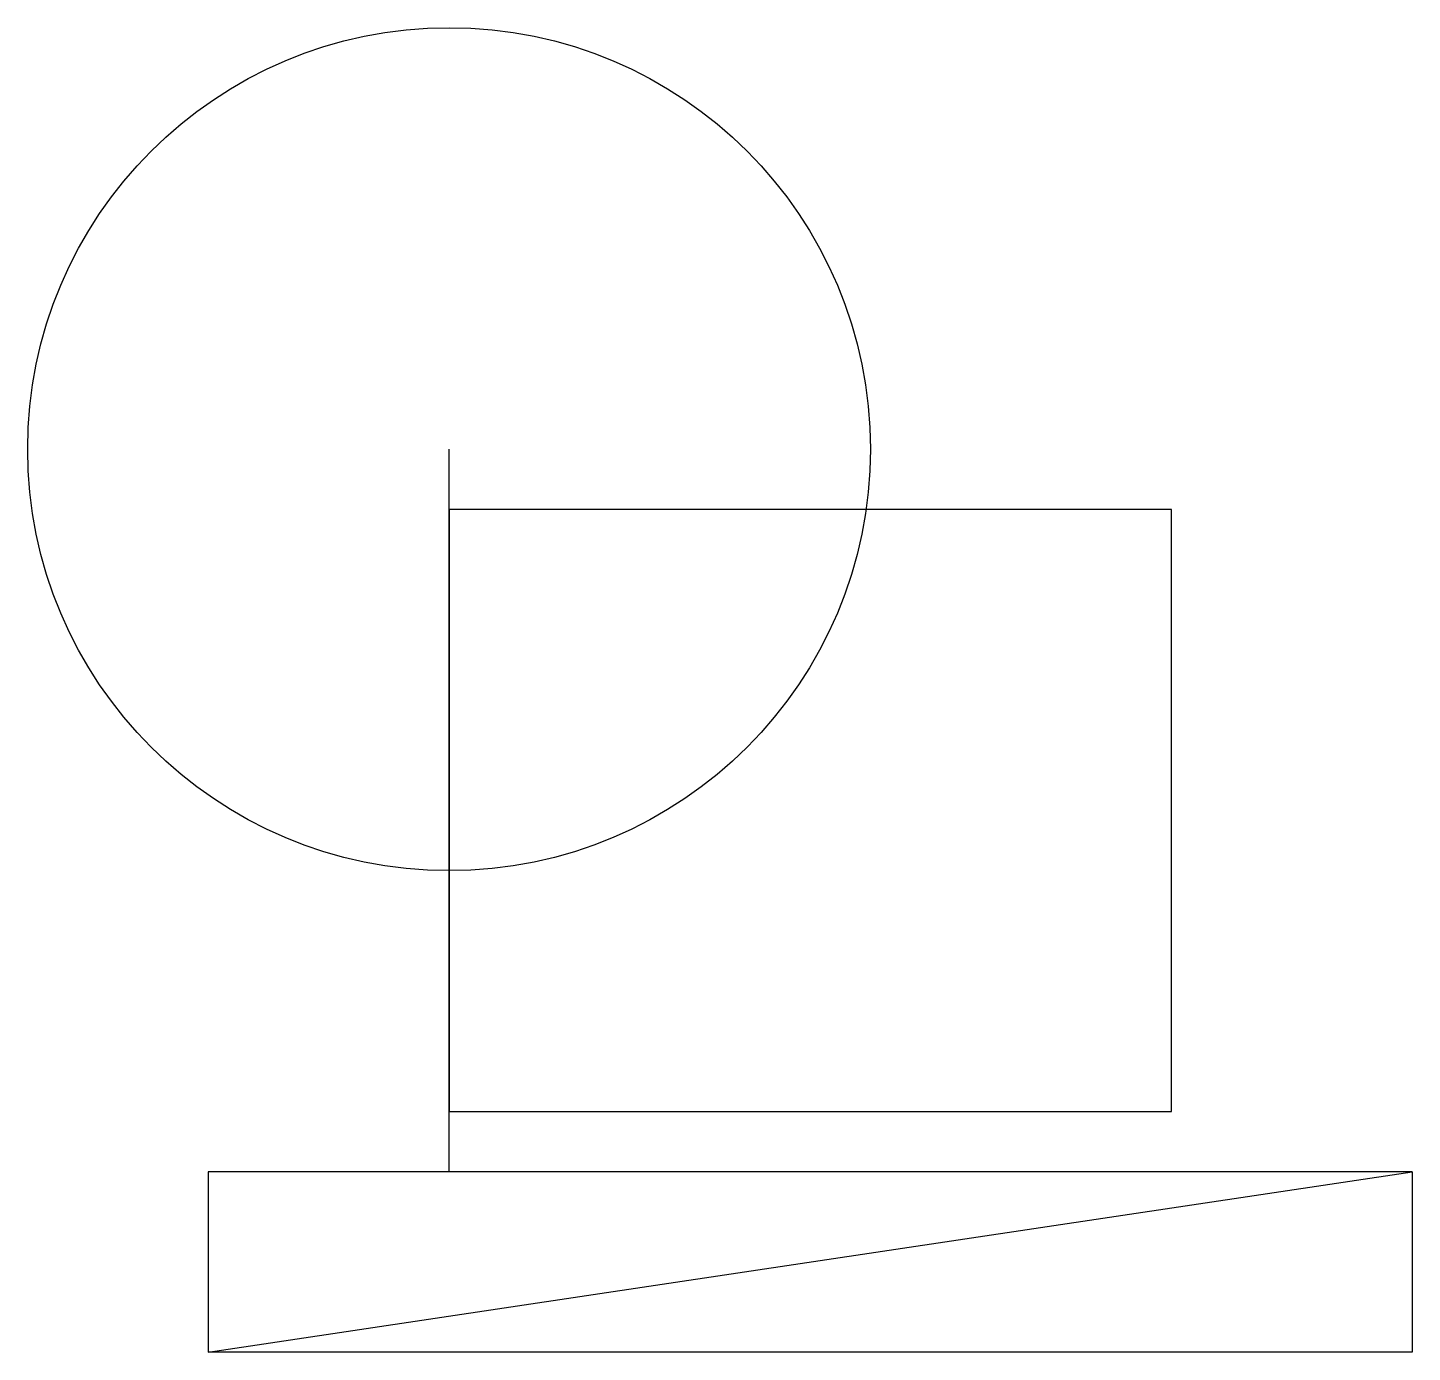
# Model space of a CAD drawing. Header units: millimetres. Extents: x -65 to 50, y -45 to 65.
import ezdxf

# ---------------------------------------------------------------- set-up
doc = ezdxf.new("R2010")
doc.units = ezdxf.units.MM
doc.layers.get('0').update_dxf_attribs({"linetype": 'CONTINUOUS'})

msp = doc.modelspace()

# ---------------------------------------------------------------- linework, layer by layer
for p, q in [((-30, -30), (-30, 30)), ((50, -30), (50, -45)), ((50, -45), (-50, -45))]:
    msp.add_line(p, q)
for points in [[(30, 25), (-30, 25), (-30, -25), (30, -25)], [(-50, -45), (50, -30), (-50, -30)]]:
    msp.add_lwpolyline(points, close=True)
msp.add_circle((-30, 30), 35)

doc.saveas('drawing.dxf')
